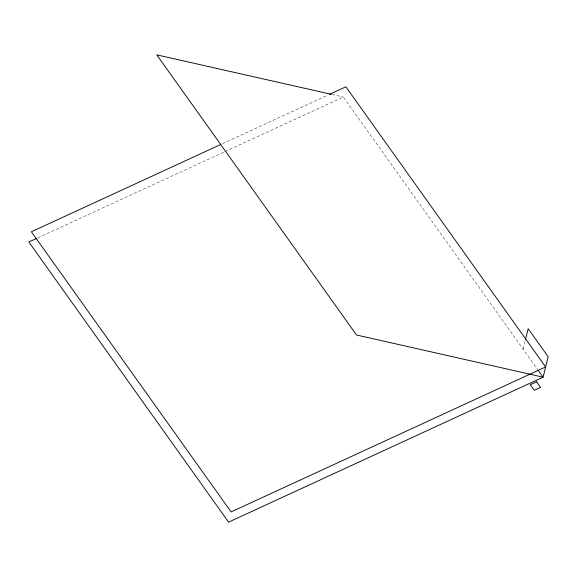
<?xml version="1.0" encoding="UTF-8"?>
<svg xmlns="http://www.w3.org/2000/svg" width="577" height="577" viewBox="0 0 577 577"><rect width="100%" height="100%" fill="white"/><g stroke="black" fill="none" stroke-linecap="round" stroke-linejoin="round"><path stroke-width="0.43" stroke-dasharray="2.88 2.16" d="M523.115 349.164L525.221 340.639M222.534 143.659L327.909 95.082M37.837 237.861L224.085 152.011M224.9 151.628L343.351 97.03L537.454 369.28M331.963 94.455L343.351 97.03"/><path stroke-width="0.87" d="M525.431 339.788L528.179 328.702L548.15 356.716L543.087 377.178L228.586 522.149L28.85 242.001L37.022 238.236M220.897 144.409L31.382 231.774L231.117 511.914L545.618 366.95L345.883 86.802L329.546 94.332M331.09 94.26L156.771 54.851L356.507 334.999L543.087 377.178L537.858 369.843M536.56 381.808L530.27 384.708L534.266 390.312L540.555 387.412L536.56 381.808"/></g></svg>
